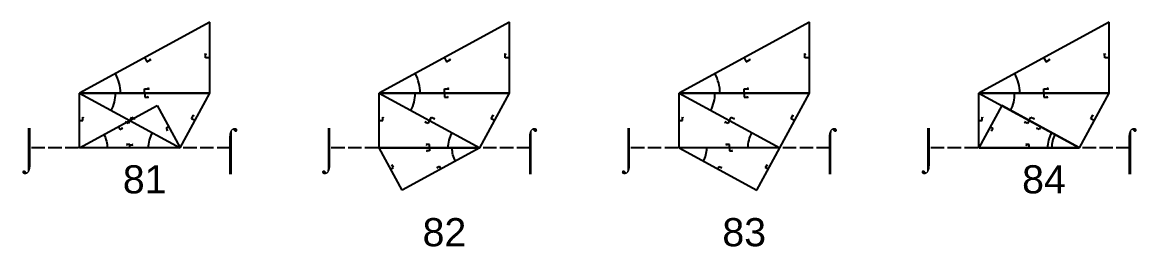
# Model space of a CAD drawing. Header units: millimetres. Extents: x 122552 to 2943733, y -2581954 to 22549.
# Drawn here: x 996229 to 1095300, y -641499 to -621590 of the extents above; entities that cross this region are included whole.
import ezdxf
from ezdxf.enums import TextEntityAlignment as Align

# ---------------------------------------------------------------- set-up
doc = ezdxf.new("R2010")
doc.units = ezdxf.units.MM
doc.linetypes.add('ACAD_ISO02W100', pattern=[15, 12, -3])
for name, color, linetype in [('BASE', 170, 'Continuous'), ('HYPOTENUSE', 10, 'Continuous'), ('PERPENDICULAR', 90, 'Continuous'), ('Standard', 7, 'Continuous')]:
    doc.layers.add(name, color=color, linetype=linetype)
doc.styles.add('Arial', font='arial_0.ttf')

# ---------------------------------------------------------------- blocks, each defined once
blk = doc.blocks.new('fundamental_block_GT')
at = {"color": 242, "true_color": 0xcd2027}
for p, q in [((441.5, 234.7), (455.6, 208.2)), ((455.6, 208.2), (482, 222.3)), ((482, 222.3), (472.2, 220.5)), ((482, 222.3), (475, 215.2))]:
    blk.add_line(p, q, dxfattribs=at)
at = {"color": 114, "true_color": 0x139b48}
for p, q in [((850.9, 261), (847.9, 251.5)), ((850.9, 231), (850.9, 261)), ((850.9, 261), (853.9, 251.5)), ((880.9, 231), (850.9, 231))]:
    blk.add_line(p, q, dxfattribs=at)
at = {"color": 175, "true_color": 0x4554a5}
for p, q in [((439.4, -3.7), (439.4, 26.3)), ((439.4, 26.3), (469.4, 26.3)), ((469.4, 26.3), (459.9, 29.3)), ((469.4, 26.3), (459.9, 23.3))]:
    blk.add_line(p, q, dxfattribs=at)
at = {"color": 4}
blk.add_arc((0.1, -2.3), 276.6, 359.9799, 28.42535, dxfattribs=at)
at = {"layer": 'BASE'}
blk.add_line((0, 0), (878.9, -7.5), dxfattribs=at)
at = {"layer": 'HYPOTENUSE'}
blk.add_line((882.9, 469.5), (0, 0), dxfattribs=at)
at = {"layer": 'PERPENDICULAR'}
blk.add_line((878.9, -7.5), (882.9, 469.5), dxfattribs=at)

msp = doc.modelspace()

# ---------------------------------------------------------------- linework, layer by layer
at = {"linetype": 'ACAD_ISO02W100', "ltscale": 100}
for p, q in [((1014741, -632737), (996839, -632737)), ((1041390, -632737), (1023488, -632737)), ((1068039, -632737), (1050136, -632737)), ((1094687, -632737), (1076785, -632737))]:
    msp.add_line(p, q, dxfattribs=at)

# ---------------------------------------------------------------- block references
for p, xscale, yscale, zscale, rotation in [((1001315, -627879), 11.58735412275403, 11.58735412275403, 11.58735412275403, 332.0000000000002), ((1027963, -627879), 11.58735412275403, 11.58735412275403, 11.58735412275403, 332.0000000000002), ((1054612, -627879), 11.58735412275403, 11.58735412275403, 11.58735412275403, 332.0000000000002), ((1081261, -627879), 11.58735412275403, 11.58735412275403, 11.58735412275403, 332.0000000000002), ((1010266, -632737), -10.18429076373602, 10.18429076373602, 10.18429076373602, 359.5116672382084), ((1036914, -632737), -10.18429076373602, 10.18429076373602, 10.18429076373602, 359.5116672382084), ((1063563, -632737), -10.18429076373602, 10.18429076373602, 10.18429076373602, 359.5116672382084), ((1090212, -632737), -10.18429076373602, 10.18429076373602, 10.18429076373602, 359.5116672382084), ((1001315, -632737), -8.951118371073443, 8.951118371073443, 8.951118371073443, 208.0000000000011), ((1036914, -632737), -8.951118371073443, 8.951118371073443, 8.951118371073443, 28.0000000000011), ((1054612, -632737), 8.951118371073562, 8.951118371073562, 8.951118371073562, 331.9999999999989), ((1090212, -632737), 8.951118371073562, 8.951118371073562, 8.951118371073562, 151.9999999999989)]:
    msp.add_blockref('fundamental_block_GT', p, dxfattribs=dict(xscale=xscale, yscale=yscale, zscale=zscale, rotation=rotation))
at = {"layer": 'Standard', "xscale": 13.18371388650824, "yscale": 13.18371388650824, "zscale": 13.18371388650824, "rotation": 0.4883327617913192}
for p in [(1001315, -627879), (1027963, -627879), (1054612, -627879), (1081261, -627879)]:
    msp.add_blockref('fundamental_block_GT', p, dxfattribs=at)

# ---------------------------------------------------------------- texts
at = {"style": 'Arial'}
for s, p in [('⌡', (996839, -632737)), ('⌠', (1014741, -632737)), ('⌡', (1023488, -632737)), ('⌠', (1041390, -632737)), ('⌡', (1050136, -632737)), ('⌠', (1068039, -632737)), ('⌡', (1076785, -632737)), ('⌠', (1094687, -632737)), ('81', (1007108, -635523)), ('84', (1087054, -635523)), ('82', (1033757, -640214)), ('83', (1060406, -640214))]:
    msp.add_text(s, height=2500, dxfattribs=at).set_placement(p, align=Align.MIDDLE_CENTER)

doc.saveas('drawing.dxf')
